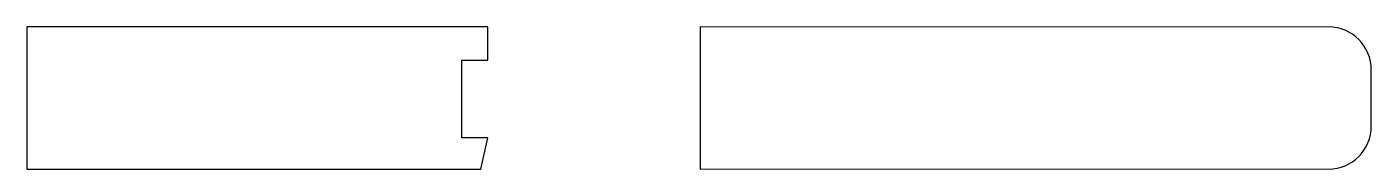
# Model space of a CAD drawing. Header units: metres. Extents: x -87 to 87, y 118 to 137.
import ezdxf

# ---------------------------------------------------------------- set-up
doc = ezdxf.new("R2010")
doc.units = ezdxf.units.M

msp = doc.modelspace()

# ---------------------------------------------------------------- linework, layer by layer
for points in [[(-87.196168, 118.241572), (-28.303728, 118.241572), (-27.403044, 122.289316), (-30.757368, 122.289316), (-30.757368, 132.352034), (-27.403044, 132.352034), (-27.403044, 136.634728), (-87.196168, 136.634728), (-87.196168, 118.241826)], [(0.160274, 118.241826), (82.194908, 118.270528), (82.748628, 118.35511), (83.283044, 118.492524), (83.795362, 118.679976), (84.282788, 118.914672), (84.742528, 119.194072), (85.171788, 119.515128), (85.567774, 119.875046), (85.927692, 120.271032), (86.248748, 120.700292), (86.528148, 121.160032), (86.762844, 121.647458), (86.950296, 122.159776), (87.08771, 122.694192), (87.172292, 123.247912), (87.172292, 131.62915), (87.08771, 132.18287), (86.950296, 132.717286), (86.762844, 133.229604), (86.528148, 133.71703), (86.248748, 134.17677), (85.927692, 134.60603), (85.567774, 135.002016), (85.171788, 135.361934), (84.742528, 135.68299), (84.282788, 135.96239), (83.795362, 136.197086), (83.283044, 136.384538), (82.748628, 136.521952), (82.194908, 136.606534), (0.160274, 136.635236), (0.160274, 118.242334)]]:
    msp.add_lwpolyline(points)

doc.saveas('drawing.dxf')
